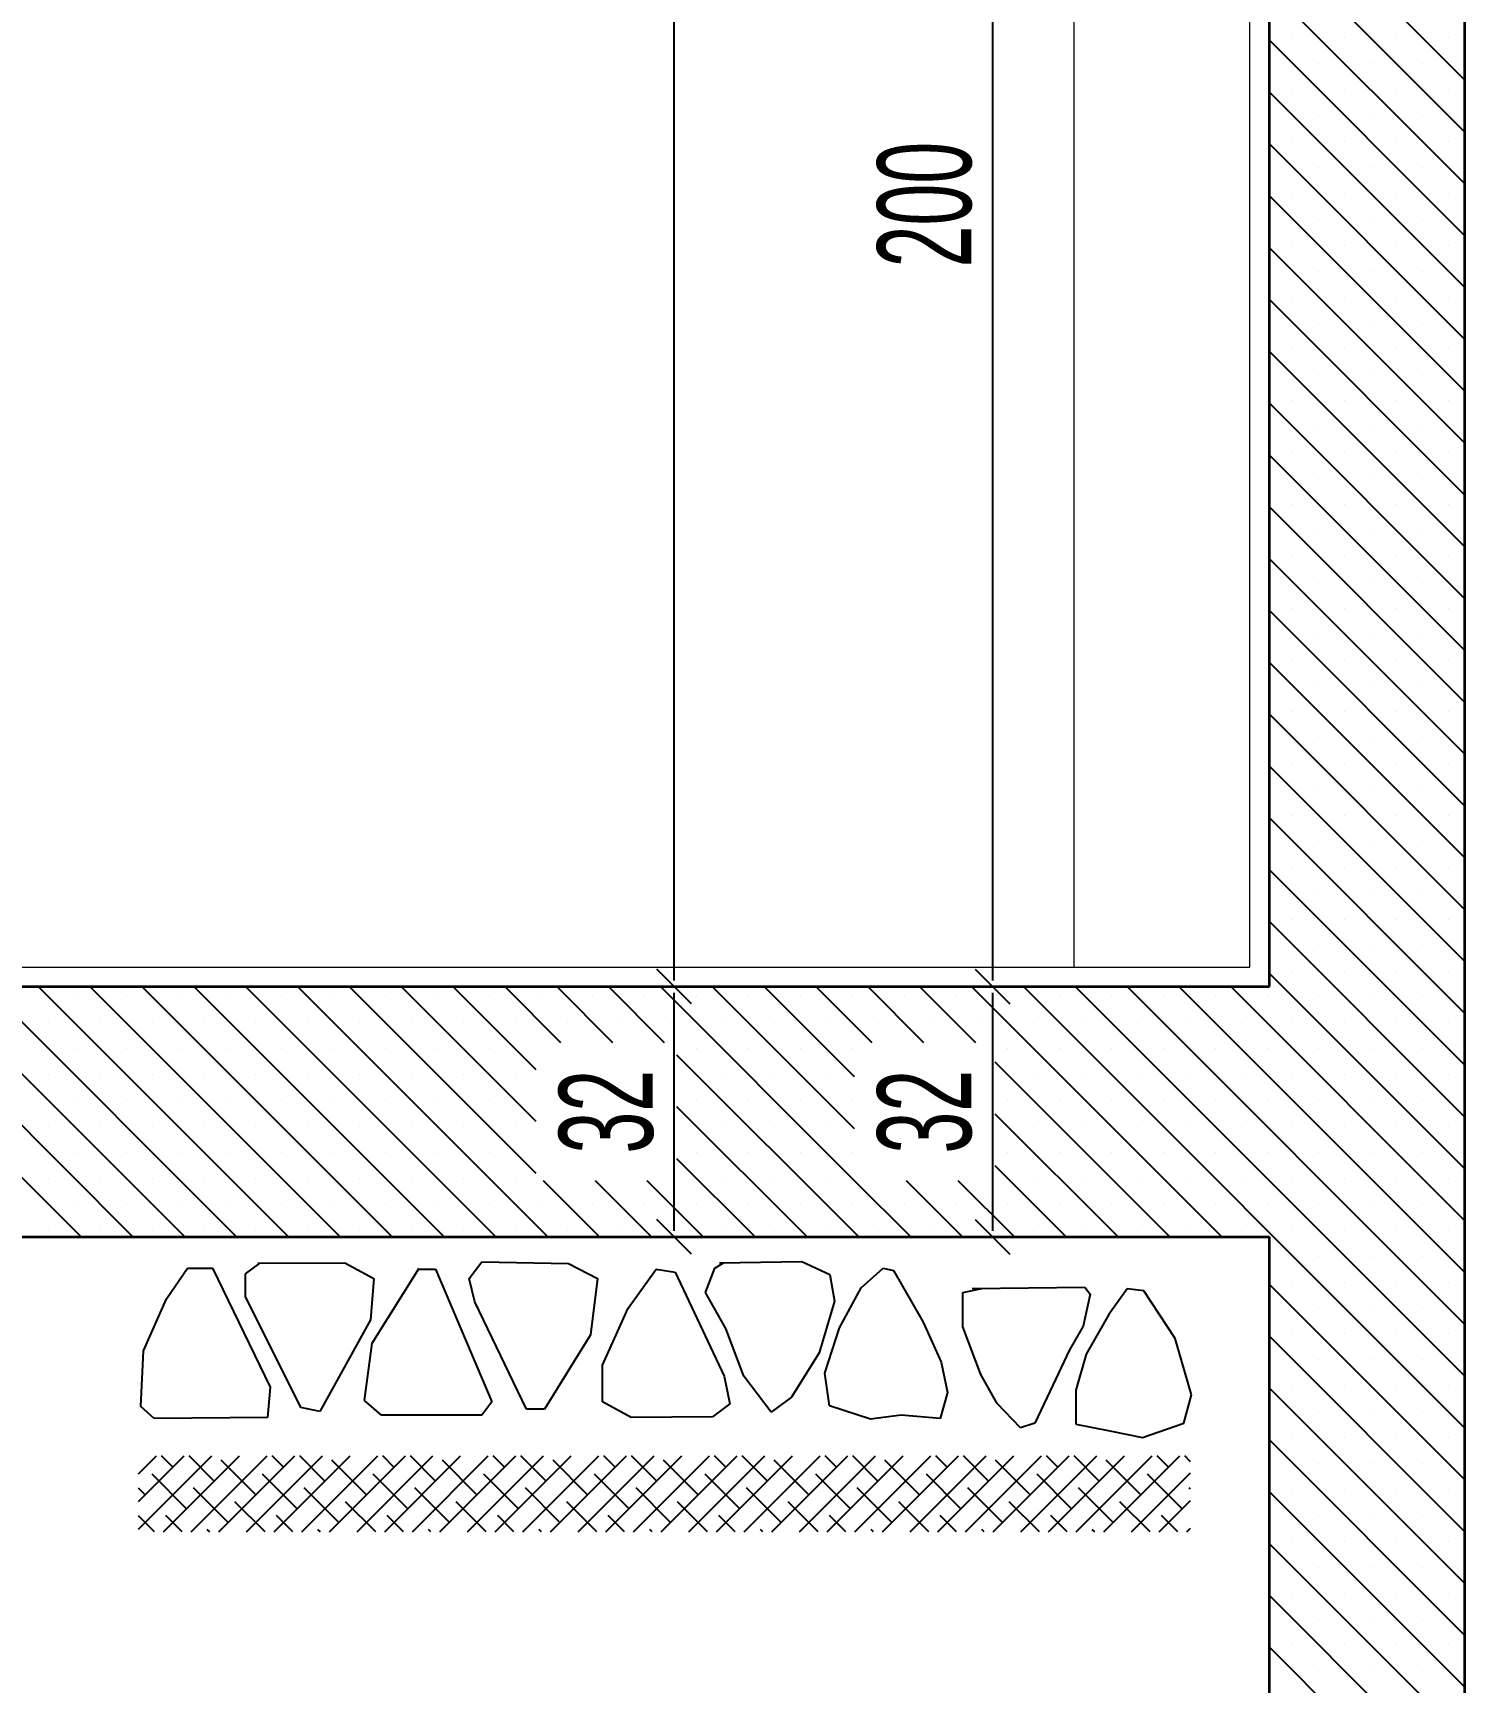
# Model space of a CAD drawing. Header units: inches. Extents: x -7543 to -822, y 102837 to 190349.
# Drawn here: x -827.83413 to -827.79752, y 102836.7151 to 102836.75727 of the extents above; entities that cross this region are included whole.
import ezdxf

# ---------------------------------------------------------------- set-up
doc = ezdxf.new("R2010")
doc.units = ezdxf.units.IN
doc.header["$MEASUREMENT"] = 0
doc.layers.add('DUVAR', color=7, linetype='Continuous', lineweight=35, true_color=0xfc4642)
doc.layers.add('KAPI', color=7, linetype='Continuous', lineweight=18, true_color=0xffb360)
for name, color, linetype, lineweight in [('ICOL', 55, 'Continuous', 25), ('SIVA', 150, 'Continuous', 15), ('TARAMA', 8, 'Continuous', 25)]:
    doc.layers.add(name, color=color, linetype=linetype, lineweight=lineweight)
doc.styles.add('OLCU', font='tromand.shx', dxfattribs={"width": 0.6, "height": 12})

# ---------------------------------------------------------------- blocks, each defined once
blk = doc.blocks.new('D')
at = {"layer": 'ICOL'}
for p, q in [((2.83, 2.83), (-2.83, -2.83)), ((0, 3), (0, -25))]:
    blk.add_line(p, q, dxfattribs=at)
blk = doc.blocks.new('E')
at = {"layer": 'ICOL'}
for p, q in [((0, -3), (0, 25)), ((-2.83, -2.83), (2.83, 2.83))]:
    blk.add_line(p, q, dxfattribs=at)

msp = doc.modelspace()

# ---------------------------------------------------------------- linework, layer by layer
at = {"layer": 'DUVAR'}
for p, q in [((-827.802518, 102836.732885), (-827.802518, 102836.772885)), ((-827.797518, 102836.706485), (-827.797518, 102836.772885)), ((-828.022518, 102836.732885), (-827.802518, 102836.732885)), ((-828.022518, 102836.726485), (-827.802518, 102836.726485)), ((-827.802518, 102836.706485), (-827.802518, 102836.726485))]:
    msp.add_line(p, q, dxfattribs=at)
at = {"layer": 'ICOL'}
for p, q in [((-827.817739, 102836.733041), (-827.817739, 102836.791329)), ((-827.809599, 102836.772729), (-827.809599, 102836.733041)), ((-827.817739, 102836.726641), (-827.817739, 102836.732729)), ((-827.809599, 102836.732729), (-827.809599, 102836.726641))]:
    msp.add_line(p, q, dxfattribs=at)
at = {"layer": 'KAPI'}
msp.add_line((-827.807518, 102836.790985), (-827.807518, 102836.733385), dxfattribs=at)
at = {"layer": 'SIVA'}
for p, q in [((-827.803018, 102836.733385), (-827.803018, 102836.772885)), ((-828.022018, 102836.733385), (-827.803018, 102836.733385))]:
    msp.add_line(p, q, dxfattribs=at)
at = {"layer": 'TARAMA'}
for p, q in [((-827.797518, 102836.756064), (-827.802518, 102836.761064)), ((-827.797518, 102836.754738), (-827.802518, 102836.759738)), ((-827.797518, 102836.753412), (-827.802518, 102836.758412)), ((-827.797518, 102836.752086), (-827.802518, 102836.757086)), ((-827.801916, 102836.757148), (-827.801916, 102836.757148)), ((-827.800591, 102836.757148), (-827.800591, 102836.757148)), ((-827.799265, 102836.757148), (-827.799265, 102836.757148)), ((-827.797939, 102836.757148), (-827.797939, 102836.757148)), ((-827.801253, 102836.756485), (-827.801253, 102836.756485)), ((-827.799928, 102836.756485), (-827.799928, 102836.756485)), ((-827.798602, 102836.756485), (-827.798602, 102836.756485)), ((-827.797518, 102836.750761), (-827.802518, 102836.755761)), ((-827.801916, 102836.755822), (-827.801916, 102836.755822)), ((-827.800591, 102836.755822), (-827.800591, 102836.755822)), ((-827.799265, 102836.755822), (-827.799265, 102836.755822)), ((-827.797939, 102836.755822), (-827.797939, 102836.755822)), ((-827.801253, 102836.755159), (-827.801253, 102836.755159)), ((-827.799928, 102836.755159), (-827.799928, 102836.755159)), ((-827.798602, 102836.755159), (-827.798602, 102836.755159)), ((-827.797518, 102836.749435), (-827.802518, 102836.754435)), ((-827.801916, 102836.754496), (-827.801916, 102836.754496)), ((-827.800591, 102836.754496), (-827.800591, 102836.754496)), ((-827.799265, 102836.754496), (-827.799265, 102836.754496)), ((-827.797939, 102836.754496), (-827.797939, 102836.754496)), ((-827.801253, 102836.753833), (-827.801253, 102836.753833)), ((-827.799928, 102836.753833), (-827.799928, 102836.753833)), ((-827.798602, 102836.753833), (-827.798602, 102836.753833)), ((-827.797518, 102836.748109), (-827.802518, 102836.753109)), ((-827.801916, 102836.753171), (-827.801916, 102836.753171)), ((-827.800591, 102836.753171), (-827.800591, 102836.753171)), ((-827.799265, 102836.753171), (-827.799265, 102836.753171)), ((-827.797939, 102836.753171), (-827.797939, 102836.753171)), ((-827.801253, 102836.752508), (-827.801253, 102836.752508)), ((-827.799928, 102836.752508), (-827.799928, 102836.752508)), ((-827.798602, 102836.752508), (-827.798602, 102836.752508)), ((-827.801916, 102836.751845), (-827.801916, 102836.751845)), ((-827.800591, 102836.751845), (-827.800591, 102836.751845)), ((-827.799265, 102836.751845), (-827.799265, 102836.751845)), ((-827.797939, 102836.751845), (-827.797939, 102836.751845)), ((-827.797518, 102836.746783), (-827.802518, 102836.751783)), ((-827.801253, 102836.751182), (-827.801253, 102836.751182)), ((-827.799928, 102836.751182), (-827.799928, 102836.751182)), ((-827.798602, 102836.751182), (-827.798602, 102836.751182)), ((-827.797518, 102836.745457), (-827.802518, 102836.750457)), ((-827.801916, 102836.750519), (-827.801916, 102836.750519)), ((-827.800591, 102836.750519), (-827.800591, 102836.750519)), ((-827.799265, 102836.750519), (-827.799265, 102836.750519)), ((-827.797939, 102836.750519), (-827.797939, 102836.750519)), ((-827.801253, 102836.749856), (-827.801253, 102836.749856)), ((-827.799928, 102836.749856), (-827.799928, 102836.749856)), ((-827.798602, 102836.749856), (-827.798602, 102836.749856)), ((-827.797518, 102836.744131), (-827.802518, 102836.749131)), ((-827.801916, 102836.749193), (-827.801916, 102836.749193)), ((-827.800591, 102836.749193), (-827.800591, 102836.749193)), ((-827.799265, 102836.749193), (-827.799265, 102836.749193)), ((-827.797939, 102836.749193), (-827.797939, 102836.749193)), ((-827.801253, 102836.74853), (-827.801253, 102836.74853)), ((-827.799928, 102836.74853), (-827.799928, 102836.74853)), ((-827.798602, 102836.74853), (-827.798602, 102836.74853)), ((-827.797518, 102836.742806), (-827.802518, 102836.747806)), ((-827.801916, 102836.747867), (-827.801916, 102836.747867)), ((-827.800591, 102836.747867), (-827.800591, 102836.747867)), ((-827.799265, 102836.747867), (-827.799265, 102836.747867)), ((-827.797939, 102836.747867), (-827.797939, 102836.747867)), ((-827.801253, 102836.747204), (-827.801253, 102836.747204)), ((-827.799928, 102836.747204), (-827.799928, 102836.747204)), ((-827.798602, 102836.747204), (-827.798602, 102836.747204)), ((-827.797518, 102836.74148), (-827.802518, 102836.74648)), ((-827.801916, 102836.746541), (-827.801916, 102836.746541)), ((-827.800591, 102836.746541), (-827.800591, 102836.746541)), ((-827.799265, 102836.746541), (-827.799265, 102836.746541)), ((-827.797939, 102836.746541), (-827.797939, 102836.746541)), ((-827.801253, 102836.745879), (-827.801253, 102836.745879)), ((-827.799928, 102836.745879), (-827.799928, 102836.745879)), ((-827.798602, 102836.745879), (-827.798602, 102836.745879)), ((-827.797518, 102836.740154), (-827.802518, 102836.745154)), ((-827.801916, 102836.745216), (-827.801916, 102836.745216)), ((-827.800591, 102836.745216), (-827.800591, 102836.745216)), ((-827.799265, 102836.745216), (-827.799265, 102836.745216)), ((-827.797939, 102836.745216), (-827.797939, 102836.745216)), ((-827.801253, 102836.744553), (-827.801253, 102836.744553)), ((-827.799928, 102836.744553), (-827.799928, 102836.744553)), ((-827.798602, 102836.744553), (-827.798602, 102836.744553)), ((-827.797518, 102836.738828), (-827.802518, 102836.743828)), ((-827.801916, 102836.74389), (-827.801916, 102836.74389)), ((-827.800591, 102836.74389), (-827.800591, 102836.74389)), ((-827.799265, 102836.74389), (-827.799265, 102836.74389)), ((-827.797939, 102836.74389), (-827.797939, 102836.74389)), ((-827.801253, 102836.743227), (-827.801253, 102836.743227)), ((-827.799928, 102836.743227), (-827.799928, 102836.743227)), ((-827.798602, 102836.743227), (-827.798602, 102836.743227)), ((-827.801916, 102836.742564), (-827.801916, 102836.742564)), ((-827.800591, 102836.742564), (-827.800591, 102836.742564)), ((-827.799265, 102836.742564), (-827.799265, 102836.742564)), ((-827.797939, 102836.742564), (-827.797939, 102836.742564)), ((-827.797518, 102836.737502), (-827.802518, 102836.742502)), ((-827.801253, 102836.741901), (-827.801253, 102836.741901)), ((-827.799928, 102836.741901), (-827.799928, 102836.741901)), ((-827.798602, 102836.741901), (-827.798602, 102836.741901)), ((-827.797518, 102836.736176), (-827.802518, 102836.741176)), ((-827.801916, 102836.741238), (-827.801916, 102836.741238)), ((-827.800591, 102836.741238), (-827.800591, 102836.741238)), ((-827.799265, 102836.741238), (-827.799265, 102836.741238)), ((-827.797939, 102836.741238), (-827.797939, 102836.741238)), ((-827.801253, 102836.740575), (-827.801253, 102836.740575)), ((-827.799928, 102836.740575), (-827.799928, 102836.740575)), ((-827.798602, 102836.740575), (-827.798602, 102836.740575)), ((-827.797518, 102836.734851), (-827.802518, 102836.739851)), ((-827.801916, 102836.739912), (-827.801916, 102836.739912)), ((-827.800591, 102836.739912), (-827.800591, 102836.739912)), ((-827.799265, 102836.739912), (-827.799265, 102836.739912)), ((-827.797939, 102836.739912), (-827.797939, 102836.739912)), ((-827.801253, 102836.739249), (-827.801253, 102836.739249)), ((-827.799928, 102836.739249), (-827.799928, 102836.739249)), ((-827.798602, 102836.739249), (-827.798602, 102836.739249)), ((-827.797518, 102836.733525), (-827.802518, 102836.738525)), ((-827.801916, 102836.738586), (-827.801916, 102836.738586)), ((-827.800591, 102836.738586), (-827.800591, 102836.738586)), ((-827.799265, 102836.738586), (-827.799265, 102836.738586)), ((-827.797939, 102836.738586), (-827.797939, 102836.738586)), ((-827.801253, 102836.737924), (-827.801253, 102836.737924)), ((-827.799928, 102836.737924), (-827.799928, 102836.737924)), ((-827.798602, 102836.737924), (-827.798602, 102836.737924)), ((-827.797518, 102836.732199), (-827.802518, 102836.737199)), ((-827.801916, 102836.737261), (-827.801916, 102836.737261)), ((-827.800591, 102836.737261), (-827.800591, 102836.737261)), ((-827.799265, 102836.737261), (-827.799265, 102836.737261)), ((-827.797939, 102836.737261), (-827.797939, 102836.737261)), ((-827.801253, 102836.736598), (-827.801253, 102836.736598)), ((-827.799928, 102836.736598), (-827.799928, 102836.736598)), ((-827.798602, 102836.736598), (-827.798602, 102836.736598)), ((-827.797518, 102836.730873), (-827.802518, 102836.735873)), ((-827.801916, 102836.735935), (-827.801916, 102836.735935)), ((-827.800591, 102836.735935), (-827.800591, 102836.735935)), ((-827.799265, 102836.735935), (-827.799265, 102836.735935)), ((-827.797939, 102836.735935), (-827.797939, 102836.735935)), ((-827.801253, 102836.735272), (-827.801253, 102836.735272)), ((-827.799928, 102836.735272), (-827.799928, 102836.735272)), ((-827.798602, 102836.735272), (-827.798602, 102836.735272)), ((-827.797518, 102836.729547), (-827.802518, 102836.734547)), ((-827.801916, 102836.734609), (-827.801916, 102836.734609)), ((-827.800591, 102836.734609), (-827.800591, 102836.734609)), ((-827.799265, 102836.734609), (-827.799265, 102836.734609)), ((-827.797939, 102836.734609), (-827.797939, 102836.734609)), ((-827.801253, 102836.733946), (-827.801253, 102836.733946)), ((-827.799928, 102836.733946), (-827.799928, 102836.733946)), ((-827.798602, 102836.733946), (-827.798602, 102836.733946)), ((-827.801916, 102836.733283), (-827.801916, 102836.733283)), ((-827.800591, 102836.733283), (-827.800591, 102836.733283)), ((-827.799265, 102836.733283), (-827.799265, 102836.733283)), ((-827.797939, 102836.733283), (-827.797939, 102836.733283)), ((-827.832904, 102836.726485), (-827.839304, 102836.732885)), ((-827.831578, 102836.726485), (-827.837978, 102836.732885)), ((-827.830252, 102836.726485), (-827.836652, 102836.732885)), ((-827.828926, 102836.726485), (-827.835326, 102836.732885)), ((-827.827601, 102836.726485), (-827.834001, 102836.732885)), ((-827.826275, 102836.726485), (-827.832675, 102836.732885)), ((-827.824949, 102836.726485), (-827.831349, 102836.732885)), ((-827.823623, 102836.726485), (-827.830023, 102836.732885)), ((-827.822297, 102836.726485), (-827.828697, 102836.732885)), ((-827.820972, 102836.726485), (-827.827372, 102836.732885)), ((-827.821267, 102836.728106), (-827.826046, 102836.732885)), ((-827.821267, 102836.729432), (-827.82472, 102836.732885)), ((-827.821267, 102836.730758), (-827.823394, 102836.732885)), ((-827.820634, 102836.73145), (-827.822068, 102836.732885)), ((-827.819308, 102836.73145), (-827.820742, 102836.732885)), ((-827.817982, 102836.73145), (-827.819417, 102836.732885)), ((-827.813127, 102836.727921), (-827.818091, 102836.732885)), ((-827.813127, 102836.729247), (-827.816765, 102836.732885)), ((-827.813127, 102836.730573), (-827.815439, 102836.732885)), ((-827.812679, 102836.73145), (-827.814113, 102836.732885)), ((-827.811353, 102836.73145), (-827.812787, 102836.732885)), ((-827.810027, 102836.73145), (-827.811462, 102836.732885)), ((-827.803736, 102836.726485), (-827.810136, 102836.732885)), ((-827.797518, 102836.721592), (-827.80881, 102836.732885)), ((-827.797518, 102836.722918), (-827.807484, 102836.732885)), ((-827.797518, 102836.724244), (-827.806158, 102836.732885)), ((-827.797518, 102836.72557), (-827.804832, 102836.732885)), ((-827.797518, 102836.726896), (-827.803507, 102836.732885)), ((-827.797518, 102836.728221), (-827.802518, 102836.733221)), ((-827.833073, 102836.73262), (-827.833073, 102836.73262)), ((-827.831747, 102836.73262), (-827.831747, 102836.73262)), ((-827.830422, 102836.73262), (-827.830422, 102836.73262)), ((-827.829096, 102836.73262), (-827.829096, 102836.73262)), ((-827.82777, 102836.73262), (-827.82777, 102836.73262)), ((-827.826444, 102836.73262), (-827.826444, 102836.73262)), ((-827.825118, 102836.73262), (-827.825118, 102836.73262)), ((-827.823792, 102836.73262), (-827.823792, 102836.73262)), ((-827.822467, 102836.73262), (-827.822467, 102836.73262)), ((-827.821141, 102836.73262), (-827.821141, 102836.73262)), ((-827.819815, 102836.73262), (-827.819815, 102836.73262)), ((-827.818489, 102836.73262), (-827.818489, 102836.73262)), ((-827.817163, 102836.73262), (-827.817163, 102836.73262)), ((-827.815838, 102836.73262), (-827.815838, 102836.73262)), ((-827.814512, 102836.73262), (-827.814512, 102836.73262)), ((-827.813186, 102836.73262), (-827.813186, 102836.73262)), ((-827.81186, 102836.73262), (-827.81186, 102836.73262)), ((-827.810534, 102836.73262), (-827.810534, 102836.73262)), ((-827.809208, 102836.73262), (-827.809208, 102836.73262)), ((-827.807883, 102836.73262), (-827.807883, 102836.73262)), ((-827.806557, 102836.73262), (-827.806557, 102836.73262)), ((-827.805231, 102836.73262), (-827.805231, 102836.73262)), ((-827.803905, 102836.73262), (-827.803905, 102836.73262)), ((-827.802579, 102836.73262), (-827.802579, 102836.73262)), ((-827.801253, 102836.73262), (-827.801253, 102836.73262)), ((-827.799928, 102836.73262), (-827.799928, 102836.73262)), ((-827.798602, 102836.73262), (-827.798602, 102836.73262)), ((-827.833736, 102836.731957), (-827.833736, 102836.731957)), ((-827.83241, 102836.731957), (-827.83241, 102836.731957)), ((-827.831085, 102836.731957), (-827.831085, 102836.731957)), ((-827.829759, 102836.731957), (-827.829759, 102836.731957)), ((-827.828433, 102836.731957), (-827.828433, 102836.731957)), ((-827.827107, 102836.731957), (-827.827107, 102836.731957)), ((-827.825781, 102836.731957), (-827.825781, 102836.731957)), ((-827.824455, 102836.731957), (-827.824455, 102836.731957)), ((-827.82313, 102836.731957), (-827.82313, 102836.731957)), ((-827.821804, 102836.731957), (-827.821804, 102836.731957)), ((-827.820478, 102836.731957), (-827.820478, 102836.731957)), ((-827.819152, 102836.731957), (-827.819152, 102836.731957)), ((-827.817826, 102836.731957), (-827.817826, 102836.731957)), ((-827.8165, 102836.731957), (-827.8165, 102836.731957)), ((-827.815175, 102836.731957), (-827.815175, 102836.731957)), ((-827.813849, 102836.731957), (-827.813849, 102836.731957)), ((-827.812523, 102836.731957), (-827.812523, 102836.731957)), ((-827.811197, 102836.731957), (-827.811197, 102836.731957)), ((-827.809871, 102836.731957), (-827.809871, 102836.731957)), ((-827.808545, 102836.731957), (-827.808545, 102836.731957)), ((-827.80722, 102836.731957), (-827.80722, 102836.731957)), ((-827.805894, 102836.731957), (-827.805894, 102836.731957)), ((-827.804568, 102836.731957), (-827.804568, 102836.731957)), ((-827.803242, 102836.731957), (-827.803242, 102836.731957)), ((-827.801916, 102836.731957), (-827.801916, 102836.731957)), ((-827.800591, 102836.731957), (-827.800591, 102836.731957)), ((-827.799265, 102836.731957), (-827.799265, 102836.731957)), ((-827.797939, 102836.731957), (-827.797939, 102836.731957)), ((-827.833073, 102836.731294), (-827.833073, 102836.731294)), ((-827.831747, 102836.731294), (-827.831747, 102836.731294)), ((-827.830422, 102836.731294), (-827.830422, 102836.731294)), ((-827.829096, 102836.731294), (-827.829096, 102836.731294)), ((-827.82777, 102836.731294), (-827.82777, 102836.731294)), ((-827.826444, 102836.731294), (-827.826444, 102836.731294)), ((-827.825118, 102836.731294), (-827.825118, 102836.731294)), ((-827.823792, 102836.731294), (-827.823792, 102836.731294)), ((-827.822467, 102836.731294), (-827.822467, 102836.731294)), ((-827.817163, 102836.731294), (-827.817163, 102836.731294)), ((-827.815838, 102836.731294), (-827.815838, 102836.731294)), ((-827.814512, 102836.731294), (-827.814512, 102836.731294)), ((-827.813186, 102836.731294), (-827.813186, 102836.731294)), ((-827.809208, 102836.731294), (-827.809208, 102836.731294)), ((-827.807883, 102836.731294), (-827.807883, 102836.731294)), ((-827.806557, 102836.731294), (-827.806557, 102836.731294)), ((-827.805231, 102836.731294), (-827.805231, 102836.731294)), ((-827.803905, 102836.731294), (-827.803905, 102836.731294)), ((-827.802579, 102836.731294), (-827.802579, 102836.731294)), ((-827.801253, 102836.731294), (-827.801253, 102836.731294)), ((-827.799928, 102836.731294), (-827.799928, 102836.731294)), ((-827.798602, 102836.731294), (-827.798602, 102836.731294)), ((-827.813017, 102836.726485), (-827.817667, 102836.731135)), ((-827.805062, 102836.726485), (-827.809527, 102836.73095)), ((-827.833736, 102836.730632), (-827.833736, 102836.730632)), ((-827.83241, 102836.730632), (-827.83241, 102836.730632)), ((-827.831085, 102836.730632), (-827.831085, 102836.730632)), ((-827.829759, 102836.730632), (-827.829759, 102836.730632)), ((-827.828433, 102836.730632), (-827.828433, 102836.730632)), ((-827.827107, 102836.730632), (-827.827107, 102836.730632)), ((-827.825781, 102836.730632), (-827.825781, 102836.730632)), ((-827.824455, 102836.730632), (-827.824455, 102836.730632)), ((-827.82313, 102836.730632), (-827.82313, 102836.730632)), ((-827.821804, 102836.730632), (-827.821804, 102836.730632)), ((-827.8165, 102836.730632), (-827.8165, 102836.730632)), ((-827.815175, 102836.730632), (-827.815175, 102836.730632)), ((-827.813849, 102836.730632), (-827.813849, 102836.730632)), ((-827.808545, 102836.730632), (-827.808545, 102836.730632)), ((-827.80722, 102836.730632), (-827.80722, 102836.730632)), ((-827.805894, 102836.730632), (-827.805894, 102836.730632)), ((-827.804568, 102836.730632), (-827.804568, 102836.730632)), ((-827.803242, 102836.730632), (-827.803242, 102836.730632)), ((-827.801916, 102836.730632), (-827.801916, 102836.730632)), ((-827.800591, 102836.730632), (-827.800591, 102836.730632)), ((-827.799265, 102836.730632), (-827.799265, 102836.730632)), ((-827.797939, 102836.730632), (-827.797939, 102836.730632)), ((-827.833073, 102836.729969), (-827.833073, 102836.729969)), ((-827.831747, 102836.729969), (-827.831747, 102836.729969)), ((-827.830422, 102836.729969), (-827.830422, 102836.729969)), ((-827.829096, 102836.729969), (-827.829096, 102836.729969)), ((-827.82777, 102836.729969), (-827.82777, 102836.729969)), ((-827.826444, 102836.729969), (-827.826444, 102836.729969)), ((-827.825118, 102836.729969), (-827.825118, 102836.729969)), ((-827.823792, 102836.729969), (-827.823792, 102836.729969)), ((-827.822467, 102836.729969), (-827.822467, 102836.729969)), ((-827.817163, 102836.729969), (-827.817163, 102836.729969)), ((-827.815838, 102836.729969), (-827.815838, 102836.729969)), ((-827.814512, 102836.729969), (-827.814512, 102836.729969)), ((-827.813186, 102836.729969), (-827.813186, 102836.729969)), ((-827.809208, 102836.729969), (-827.809208, 102836.729969)), ((-827.807883, 102836.729969), (-827.807883, 102836.729969)), ((-827.806557, 102836.729969), (-827.806557, 102836.729969)), ((-827.805231, 102836.729969), (-827.805231, 102836.729969)), ((-827.803905, 102836.729969), (-827.803905, 102836.729969)), ((-827.802579, 102836.729969), (-827.802579, 102836.729969)), ((-827.801253, 102836.729969), (-827.801253, 102836.729969)), ((-827.799928, 102836.729969), (-827.799928, 102836.729969)), ((-827.798602, 102836.729969), (-827.798602, 102836.729969)), ((-827.814342, 102836.726485), (-827.817667, 102836.729809)), ((-827.806387, 102836.726485), (-827.809527, 102836.729624)), ((-827.833736, 102836.729306), (-827.833736, 102836.729306)), ((-827.83241, 102836.729306), (-827.83241, 102836.729306)), ((-827.831085, 102836.729306), (-827.831085, 102836.729306)), ((-827.829759, 102836.729306), (-827.829759, 102836.729306)), ((-827.828433, 102836.729306), (-827.828433, 102836.729306)), ((-827.827107, 102836.729306), (-827.827107, 102836.729306)), ((-827.825781, 102836.729306), (-827.825781, 102836.729306)), ((-827.824455, 102836.729306), (-827.824455, 102836.729306)), ((-827.82313, 102836.729306), (-827.82313, 102836.729306)), ((-827.821804, 102836.729306), (-827.821804, 102836.729306)), ((-827.8165, 102836.729306), (-827.8165, 102836.729306)), ((-827.815175, 102836.729306), (-827.815175, 102836.729306)), ((-827.813849, 102836.729306), (-827.813849, 102836.729306)), ((-827.808545, 102836.729306), (-827.808545, 102836.729306)), ((-827.80722, 102836.729306), (-827.80722, 102836.729306)), ((-827.805894, 102836.729306), (-827.805894, 102836.729306)), ((-827.804568, 102836.729306), (-827.804568, 102836.729306)), ((-827.803242, 102836.729306), (-827.803242, 102836.729306)), ((-827.801916, 102836.729306), (-827.801916, 102836.729306)), ((-827.800591, 102836.729306), (-827.800591, 102836.729306)), ((-827.799265, 102836.729306), (-827.799265, 102836.729306)), ((-827.797939, 102836.729306), (-827.797939, 102836.729306)), ((-827.833073, 102836.728643), (-827.833073, 102836.728643)), ((-827.831747, 102836.728643), (-827.831747, 102836.728643)), ((-827.830422, 102836.728643), (-827.830422, 102836.728643)), ((-827.829096, 102836.728643), (-827.829096, 102836.728643)), ((-827.82777, 102836.728643), (-827.82777, 102836.728643)), ((-827.826444, 102836.728643), (-827.826444, 102836.728643)), ((-827.825118, 102836.728643), (-827.825118, 102836.728643)), ((-827.823792, 102836.728643), (-827.823792, 102836.728643)), ((-827.822467, 102836.728643), (-827.822467, 102836.728643)), ((-827.817163, 102836.728643), (-827.817163, 102836.728643)), ((-827.815838, 102836.728643), (-827.815838, 102836.728643)), ((-827.814512, 102836.728643), (-827.814512, 102836.728643)), ((-827.813186, 102836.728643), (-827.813186, 102836.728643)), ((-827.809208, 102836.728643), (-827.809208, 102836.728643)), ((-827.807883, 102836.728643), (-827.807883, 102836.728643)), ((-827.806557, 102836.728643), (-827.806557, 102836.728643)), ((-827.805231, 102836.728643), (-827.805231, 102836.728643)), ((-827.803905, 102836.728643), (-827.803905, 102836.728643)), ((-827.802579, 102836.728643), (-827.802579, 102836.728643)), ((-827.801253, 102836.728643), (-827.801253, 102836.728643)), ((-827.799928, 102836.728643), (-827.799928, 102836.728643)), ((-827.798602, 102836.728643), (-827.798602, 102836.728643)), ((-827.815668, 102836.726485), (-827.817667, 102836.728483)), ((-827.807713, 102836.726485), (-827.809527, 102836.728299)), ((-827.833736, 102836.72798), (-827.833736, 102836.72798)), ((-827.83241, 102836.72798), (-827.83241, 102836.72798)), ((-827.831085, 102836.72798), (-827.831085, 102836.72798)), ((-827.829759, 102836.72798), (-827.829759, 102836.72798)), ((-827.828433, 102836.72798), (-827.828433, 102836.72798)), ((-827.827107, 102836.72798), (-827.827107, 102836.72798)), ((-827.825781, 102836.72798), (-827.825781, 102836.72798)), ((-827.824455, 102836.72798), (-827.824455, 102836.72798)), ((-827.82313, 102836.72798), (-827.82313, 102836.72798)), ((-827.821804, 102836.72798), (-827.821804, 102836.72798)), ((-827.819646, 102836.726485), (-827.82108, 102836.727919)), ((-827.81832, 102836.726485), (-827.819754, 102836.727919)), ((-827.816994, 102836.726485), (-827.818428, 102836.727919)), ((-827.8165, 102836.72798), (-827.8165, 102836.72798)), ((-827.815175, 102836.72798), (-827.815175, 102836.72798)), ((-827.813849, 102836.72798), (-827.813849, 102836.72798)), ((-827.811691, 102836.726485), (-827.813125, 102836.727919)), ((-827.810365, 102836.726485), (-827.811799, 102836.727919)), ((-827.809039, 102836.726485), (-827.810473, 102836.727919)), ((-827.808545, 102836.72798), (-827.808545, 102836.72798)), ((-827.80722, 102836.72798), (-827.80722, 102836.72798)), ((-827.805894, 102836.72798), (-827.805894, 102836.72798)), ((-827.804568, 102836.72798), (-827.804568, 102836.72798)), ((-827.803242, 102836.72798), (-827.803242, 102836.72798)), ((-827.801916, 102836.72798), (-827.801916, 102836.72798)), ((-827.800591, 102836.72798), (-827.800591, 102836.72798)), ((-827.799265, 102836.72798), (-827.799265, 102836.72798)), ((-827.797939, 102836.72798), (-827.797939, 102836.72798)), ((-827.833073, 102836.727317), (-827.833073, 102836.727317)), ((-827.831747, 102836.727317), (-827.831747, 102836.727317)), ((-827.830422, 102836.727317), (-827.830422, 102836.727317)), ((-827.829096, 102836.727317), (-827.829096, 102836.727317)), ((-827.82777, 102836.727317), (-827.82777, 102836.727317)), ((-827.826444, 102836.727317), (-827.826444, 102836.727317)), ((-827.825118, 102836.727317), (-827.825118, 102836.727317)), ((-827.823792, 102836.727317), (-827.823792, 102836.727317)), ((-827.822467, 102836.727317), (-827.822467, 102836.727317)), ((-827.821141, 102836.727317), (-827.821141, 102836.727317)), ((-827.819815, 102836.727317), (-827.819815, 102836.727317)), ((-827.818489, 102836.727317), (-827.818489, 102836.727317)), ((-827.817163, 102836.727317), (-827.817163, 102836.727317)), ((-827.815838, 102836.727317), (-827.815838, 102836.727317)), ((-827.814512, 102836.727317), (-827.814512, 102836.727317)), ((-827.813186, 102836.727317), (-827.813186, 102836.727317)), ((-827.81186, 102836.727317), (-827.81186, 102836.727317)), ((-827.810534, 102836.727317), (-827.810534, 102836.727317)), ((-827.809208, 102836.727317), (-827.809208, 102836.727317)), ((-827.807883, 102836.727317), (-827.807883, 102836.727317)), ((-827.806557, 102836.727317), (-827.806557, 102836.727317)), ((-827.805231, 102836.727317), (-827.805231, 102836.727317)), ((-827.803905, 102836.727317), (-827.803905, 102836.727317)), ((-827.802579, 102836.727317), (-827.802579, 102836.727317)), ((-827.801253, 102836.727317), (-827.801253, 102836.727317)), ((-827.799928, 102836.727317), (-827.799928, 102836.727317)), ((-827.798602, 102836.727317), (-827.798602, 102836.727317)), ((-827.833736, 102836.726654), (-827.833736, 102836.726654)), ((-827.83241, 102836.726654), (-827.83241, 102836.726654)), ((-827.831085, 102836.726654), (-827.831085, 102836.726654)), ((-827.829759, 102836.726654), (-827.829759, 102836.726654)), ((-827.828433, 102836.726654), (-827.828433, 102836.726654)), ((-827.827107, 102836.726654), (-827.827107, 102836.726654)), ((-827.825781, 102836.726654), (-827.825781, 102836.726654)), ((-827.824455, 102836.726654), (-827.824455, 102836.726654)), ((-827.82313, 102836.726654), (-827.82313, 102836.726654)), ((-827.821804, 102836.726654), (-827.821804, 102836.726654)), ((-827.820478, 102836.726654), (-827.820478, 102836.726654)), ((-827.819152, 102836.726654), (-827.819152, 102836.726654)), ((-827.817826, 102836.726654), (-827.817826, 102836.726654)), ((-827.8165, 102836.726654), (-827.8165, 102836.726654)), ((-827.815175, 102836.726654), (-827.815175, 102836.726654)), ((-827.813849, 102836.726654), (-827.813849, 102836.726654)), ((-827.812523, 102836.726654), (-827.812523, 102836.726654)), ((-827.811197, 102836.726654), (-827.811197, 102836.726654)), ((-827.809871, 102836.726654), (-827.809871, 102836.726654)), ((-827.808545, 102836.726654), (-827.808545, 102836.726654)), ((-827.80722, 102836.726654), (-827.80722, 102836.726654)), ((-827.805894, 102836.726654), (-827.805894, 102836.726654)), ((-827.804568, 102836.726654), (-827.804568, 102836.726654)), ((-827.803242, 102836.726654), (-827.803242, 102836.726654)), ((-827.801916, 102836.726654), (-827.801916, 102836.726654)), ((-827.800591, 102836.726654), (-827.800591, 102836.726654)), ((-827.799265, 102836.726654), (-827.799265, 102836.726654)), ((-827.797939, 102836.726654), (-827.797939, 102836.726654)), ((-827.830715, 102836.724895), (-827.830178, 102836.72568)), ((-827.830178, 102836.72568), (-827.829544, 102836.72568)), ((-827.829544, 102836.72568), (-827.82807, 102836.722637)), ((-827.828701, 102836.725541), (-827.82834, 102836.725801)), ((-827.82838, 102836.725811), (-827.82616, 102836.725821)), ((-827.82616, 102836.725821), (-827.825419, 102836.725421)), ((-827.825459, 102836.723761), (-827.824259, 102836.725681)), ((-827.822978, 102836.725421), (-827.822658, 102836.725841)), ((-827.822658, 102836.725841), (-827.820437, 102836.725801)), ((-827.820437, 102836.725801), (-827.819697, 102836.725421)), ((-827.816936, 102836.725063), (-827.816696, 102836.725681)), ((-827.816696, 102836.725681), (-827.816476, 102836.725822)), ((-827.816576, 102836.725821), (-827.814475, 102836.725851)), ((-827.814475, 102836.725851), (-827.813755, 102836.725521)), ((-827.812954, 102836.725181), (-827.812394, 102836.725681)), ((-827.812394, 102836.725681), (-827.812134, 102836.725621)), ((-827.801253, 102836.725991), (-827.801253, 102836.725991)), ((-827.799928, 102836.725991), (-827.799928, 102836.725991)), ((-827.798602, 102836.725991), (-827.798602, 102836.725991)), ((-827.828701, 102836.724961), (-827.828701, 102836.725541)), ((-827.825419, 102836.725421), (-827.825499, 102836.724361)), ((-827.824259, 102836.725661), (-827.823839, 102836.725661)), ((-827.823839, 102836.725661), (-827.822398, 102836.722261)), ((-827.822838, 102836.724821), (-827.822978, 102836.725421)), ((-827.819697, 102836.725421), (-827.819877, 102836.723981)), ((-827.818917, 102836.724661), (-827.818196, 102836.725661)), ((-827.818196, 102836.725661), (-827.817716, 102836.725581)), ((-827.817716, 102836.725581), (-827.816456, 102836.722921)), ((-827.813755, 102836.725521), (-827.813635, 102836.724841)), ((-827.812134, 102836.725621), (-827.811374, 102836.724301)), ((-827.797518, 102836.720267), (-827.802518, 102836.725267)), ((-827.801916, 102836.725328), (-827.801916, 102836.725328)), ((-827.800591, 102836.725328), (-827.800591, 102836.725328)), ((-827.799265, 102836.725328), (-827.799265, 102836.725328)), ((-827.797939, 102836.725328), (-827.797939, 102836.725328)), ((-827.831307, 102836.723573), (-827.830715, 102836.724895)), ((-827.82728, 102836.722121), (-827.828701, 102836.724961)), ((-827.816416, 102836.724141), (-827.816936, 102836.725063)), ((-827.813635, 102836.724841), (-827.814035, 102836.723521)), ((-827.813515, 102836.724161), (-827.812954, 102836.725181)), ((-827.81036, 102836.725061), (-827.809876, 102836.725164)), ((-827.81036, 102836.724181), (-827.81036, 102836.725061)), ((-827.81012, 102836.725161), (-827.807239, 102836.725201)), ((-827.807099, 102836.725021), (-827.807279, 102836.724201)), ((-827.807239, 102836.725201), (-827.807099, 102836.725021)), ((-827.806153, 102836.725158), (-827.806628, 102836.724501)), ((-827.805727, 102836.725101), (-827.806153, 102836.725158)), ((-827.804927, 102836.723881), (-827.805727, 102836.725101)), ((-827.821518, 102836.722081), (-827.822838, 102836.724821)), ((-827.819567, 102836.723201), (-827.818917, 102836.724661)), ((-827.806628, 102836.724501), (-827.807208, 102836.723481)), ((-827.801253, 102836.724665), (-827.801253, 102836.724665)), ((-827.799928, 102836.724665), (-827.799928, 102836.724665)), ((-827.798602, 102836.724665), (-827.798602, 102836.724665)), ((-827.825499, 102836.724361), (-827.8268, 102836.722021)), ((-827.819877, 102836.723981), (-827.821058, 102836.722081)), ((-827.815956, 102836.722921), (-827.816416, 102836.724141)), ((-827.813885, 102836.723001), (-827.813515, 102836.724161)), ((-827.811374, 102836.724301), (-827.810914, 102836.723281)), ((-827.8099, 102836.722961), (-827.81036, 102836.724181)), ((-827.807279, 102836.724201), (-827.807639, 102836.723581)), ((-827.801916, 102836.724002), (-827.801916, 102836.724002)), ((-827.800591, 102836.724002), (-827.800591, 102836.724002)), ((-827.799265, 102836.724002), (-827.799265, 102836.724002)), ((-827.797939, 102836.724002), (-827.797939, 102836.724002)), ((-827.831376, 102836.722141), (-827.831307, 102836.723573)), ((-827.825659, 102836.722301), (-827.825459, 102836.723761)), ((-827.807639, 102836.723581), (-827.807979, 102836.722851)), ((-827.804507, 102836.722441), (-827.804927, 102836.723881)), ((-827.797518, 102836.718941), (-827.802518, 102836.723941)), ((-827.819567, 102836.722261), (-827.819567, 102836.723201)), ((-827.814035, 102836.723521), (-827.814735, 102836.722381)), ((-827.810914, 102836.723281), (-827.810753, 102836.722501)), ((-827.807208, 102836.723481), (-827.807468, 102836.722562)), ((-827.801253, 102836.723339), (-827.801253, 102836.723339)), ((-827.799928, 102836.723339), (-827.799928, 102836.723339)), ((-827.798602, 102836.723339), (-827.798602, 102836.723339)), ((-827.816456, 102836.722921), (-827.816316, 102836.722211)), ((-827.815255, 102836.722001), (-827.815956, 102836.722921)), ((-827.813765, 102836.722161), (-827.813885, 102836.723001)), ((-827.80948, 102836.722221), (-827.8099, 102836.722961)), ((-827.807979, 102836.722851), (-827.808519, 102836.721721)), ((-827.82807, 102836.722637), (-827.828139, 102836.721866)), ((-827.825219, 102836.721921), (-827.825659, 102836.722301)), ((-827.814735, 102836.722381), (-827.815255, 102836.722001)), ((-827.810753, 102836.722501), (-827.810934, 102836.721841)), ((-827.807468, 102836.722562), (-827.807468, 102836.721696)), ((-827.804707, 102836.721721), (-827.804507, 102836.722441)), ((-827.797518, 102836.717615), (-827.802518, 102836.722615)), ((-827.801916, 102836.722677), (-827.801916, 102836.722677)), ((-827.800591, 102836.722677), (-827.800591, 102836.722677)), ((-827.799265, 102836.722677), (-827.799265, 102836.722677)), ((-827.797939, 102836.722677), (-827.797939, 102836.722677)), ((-827.831032, 102836.721838), (-827.831376, 102836.722141)), ((-827.8268, 102836.722021), (-827.82728, 102836.722121)), ((-827.822658, 102836.721921), (-827.825219, 102836.721921)), ((-827.822398, 102836.722261), (-827.822658, 102836.721921)), ((-827.821058, 102836.722081), (-827.821518, 102836.722081)), ((-827.818837, 102836.721861), (-827.819567, 102836.722261)), ((-827.816756, 102836.721881), (-827.818837, 102836.721861)), ((-827.816316, 102836.722211), (-827.816756, 102836.721881)), ((-827.812721, 102836.721821), (-827.813765, 102836.722161)), ((-827.811934, 102836.721921), (-827.812721, 102836.721821)), ((-827.810934, 102836.721841), (-827.811934, 102836.721921)), ((-827.808879, 102836.721601), (-827.80948, 102836.722221)), ((-827.801253, 102836.722014), (-827.801253, 102836.722014)), ((-827.799928, 102836.722014), (-827.799928, 102836.722014)), ((-827.798602, 102836.722014), (-827.798602, 102836.722014)), ((-827.828139, 102836.721866), (-827.831032, 102836.721838)), ((-827.808519, 102836.721721), (-827.808879, 102836.721601)), ((-827.807468, 102836.721696), (-827.8066, 102836.721521)), ((-827.8066, 102836.721521), (-827.805767, 102836.721354)), ((-827.805767, 102836.721354), (-827.804707, 102836.721721)), ((-827.797518, 102836.716289), (-827.802518, 102836.721289)), ((-827.801916, 102836.721351), (-827.801916, 102836.721351)), ((-827.800591, 102836.721351), (-827.800591, 102836.721351)), ((-827.799265, 102836.721351), (-827.799265, 102836.721351)), ((-827.797939, 102836.721351), (-827.797939, 102836.721351)), ((-827.831434, 102836.720424), (-827.830976, 102836.720882)), ((-827.831434, 102836.719717), (-827.830269, 102836.720882)), ((-827.831434, 102836.719009), (-827.829562, 102836.720882)), ((-827.830558, 102836.720592), (-827.830848, 102836.720882)), ((-827.830797, 102836.718939), (-827.828854, 102836.720882)), ((-827.829498, 102836.720238), (-827.830141, 102836.720882)), ((-827.83009, 102836.718939), (-827.828147, 102836.720882)), ((-827.829383, 102836.718939), (-827.82744, 102836.720882)), ((-827.828437, 102836.719885), (-827.829321, 102836.720769)), ((-827.828676, 102836.718939), (-827.826733, 102836.720882)), ((-827.82773, 102836.720592), (-827.82802, 102836.720882)), ((-827.827969, 102836.718939), (-827.826026, 102836.720882)), ((-827.826669, 102836.720238), (-827.827313, 102836.720882)), ((-827.827261, 102836.718939), (-827.825319, 102836.720882)), ((-827.826554, 102836.718939), (-827.824612, 102836.720882)), ((-827.825609, 102836.719885), (-827.826493, 102836.720769)), ((-827.825847, 102836.718939), (-827.823905, 102836.720882)), ((-827.824902, 102836.720592), (-827.825191, 102836.720882)), ((-827.82514, 102836.718939), (-827.823198, 102836.720882)), ((-827.823841, 102836.720238), (-827.824484, 102836.720882)), ((-827.824433, 102836.718939), (-827.822491, 102836.720882)), ((-827.823726, 102836.718939), (-827.821783, 102836.720882)), ((-827.82278, 102836.719885), (-827.823664, 102836.720769)), ((-827.823019, 102836.718939), (-827.821076, 102836.720882)), ((-827.822073, 102836.720592), (-827.822363, 102836.720882)), ((-827.822312, 102836.718939), (-827.820369, 102836.720882)), ((-827.821013, 102836.720238), (-827.821656, 102836.720882)), ((-827.821605, 102836.718939), (-827.819662, 102836.720882)), ((-827.820897, 102836.718939), (-827.818955, 102836.720882)), ((-827.819952, 102836.719885), (-827.820836, 102836.720769)), ((-827.82019, 102836.718939), (-827.818248, 102836.720882)), ((-827.819245, 102836.720592), (-827.819535, 102836.720882)), ((-827.819483, 102836.718939), (-827.817541, 102836.720882)), ((-827.818184, 102836.720238), (-827.818827, 102836.720882)), ((-827.818776, 102836.718939), (-827.816834, 102836.720882)), ((-827.818069, 102836.718939), (-827.816127, 102836.720882)), ((-827.817123, 102836.719885), (-827.818007, 102836.720769)), ((-827.817362, 102836.718939), (-827.815419, 102836.720882)), ((-827.816416, 102836.720592), (-827.816706, 102836.720882)), ((-827.816655, 102836.718939), (-827.814712, 102836.720882)), ((-827.815356, 102836.720238), (-827.815999, 102836.720882)), ((-827.815948, 102836.718939), (-827.814005, 102836.720882)), ((-827.815241, 102836.718939), (-827.813298, 102836.720882)), ((-827.814295, 102836.719885), (-827.815179, 102836.720769)), ((-827.814534, 102836.718939), (-827.812591, 102836.720882)), ((-827.813588, 102836.720592), (-827.813878, 102836.720882)), ((-827.813826, 102836.718939), (-827.811884, 102836.720882)), ((-827.812527, 102836.720238), (-827.813171, 102836.720882)), ((-827.813119, 102836.718939), (-827.811177, 102836.720882)), ((-827.812412, 102836.718939), (-827.81047, 102836.720882)), ((-827.811467, 102836.719885), (-827.81235, 102836.720769)), ((-827.811705, 102836.718939), (-827.809763, 102836.720882)), ((-827.81076, 102836.720592), (-827.811049, 102836.720882)), ((-827.810998, 102836.718939), (-827.809055, 102836.720882)), ((-827.809699, 102836.720238), (-827.810342, 102836.720882)), ((-827.810291, 102836.718939), (-827.808348, 102836.720882)), ((-827.809584, 102836.718939), (-827.807641, 102836.720882)), ((-827.808638, 102836.719885), (-827.809522, 102836.720769)), ((-827.808877, 102836.718939), (-827.806934, 102836.720882)), ((-827.807931, 102836.720592), (-827.808221, 102836.720882)), ((-827.80817, 102836.718939), (-827.806227, 102836.720882)), ((-827.80687, 102836.720238), (-827.807514, 102836.720882)), ((-827.807462, 102836.718939), (-827.80552, 102836.720882)), ((-827.806755, 102836.718939), (-827.804813, 102836.720882)), ((-827.80581, 102836.719885), (-827.806694, 102836.720769)), ((-827.805103, 102836.720592), (-827.805392, 102836.720882)), ((-827.804538, 102836.720734), (-827.804685, 102836.720882)), ((-827.801253, 102836.720688), (-827.801253, 102836.720688)), ((-827.799928, 102836.720688), (-827.799928, 102836.720688)), ((-827.798602, 102836.720688), (-827.798602, 102836.720688)), ((-827.830205, 102836.719531), (-827.831089, 102836.720415)), ((-827.827377, 102836.719531), (-827.82826, 102836.720415)), ((-827.824548, 102836.719531), (-827.825432, 102836.720415)), ((-827.82172, 102836.719531), (-827.822604, 102836.720415)), ((-827.818891, 102836.719531), (-827.819775, 102836.720415)), ((-827.816063, 102836.719531), (-827.816947, 102836.720415)), ((-827.813234, 102836.719531), (-827.814118, 102836.720415)), ((-827.810406, 102836.719531), (-827.81129, 102836.720415)), ((-827.807578, 102836.719531), (-827.808461, 102836.720415)), ((-827.806048, 102836.718939), (-827.804538, 102836.72045)), ((-827.804749, 102836.719531), (-827.805633, 102836.720415)), ((-827.831266, 102836.719885), (-827.831434, 102836.720053)), ((-827.829144, 102836.719178), (-827.830028, 102836.720062)), ((-827.826316, 102836.719178), (-827.8272, 102836.720062)), ((-827.823487, 102836.719178), (-827.824371, 102836.720062)), ((-827.820659, 102836.719178), (-827.821543, 102836.720062)), ((-827.817831, 102836.719178), (-827.818714, 102836.720062)), ((-827.815002, 102836.719178), (-827.815886, 102836.720062)), ((-827.812174, 102836.719178), (-827.813058, 102836.720062)), ((-827.809345, 102836.719178), (-827.810229, 102836.720062)), ((-827.806517, 102836.719178), (-827.807401, 102836.720062)), ((-827.804538, 102836.720027), (-827.804572, 102836.720062)), ((-827.797518, 102836.714963), (-827.802518, 102836.719963)), ((-827.801916, 102836.720025), (-827.801916, 102836.720025)), ((-827.800591, 102836.720025), (-827.800591, 102836.720025)), ((-827.799265, 102836.720025), (-827.799265, 102836.720025)), ((-827.797939, 102836.720025), (-827.797939, 102836.720025)), ((-827.831027, 102836.718939), (-827.831434, 102836.719346)), ((-827.83032, 102836.718939), (-827.830735, 102836.719355)), ((-827.828199, 102836.718939), (-827.828968, 102836.719708)), ((-827.827492, 102836.718939), (-827.827907, 102836.719355)), ((-827.82537, 102836.718939), (-827.826139, 102836.719708)), ((-827.824663, 102836.718939), (-827.825078, 102836.719355)), ((-827.822542, 102836.718939), (-827.823311, 102836.719708)), ((-827.821835, 102836.718939), (-827.82225, 102836.719355)), ((-827.819713, 102836.718939), (-827.820482, 102836.719708)), ((-827.819006, 102836.718939), (-827.819422, 102836.719355)), ((-827.816885, 102836.718939), (-827.817654, 102836.719708)), ((-827.816178, 102836.718939), (-827.816593, 102836.719355)), ((-827.814057, 102836.718939), (-827.814825, 102836.719708)), ((-827.813349, 102836.718939), (-827.813765, 102836.719355)), ((-827.811228, 102836.718939), (-827.811997, 102836.719708)), ((-827.810521, 102836.718939), (-827.810936, 102836.719355)), ((-827.8084, 102836.718939), (-827.809169, 102836.719708)), ((-827.807693, 102836.718939), (-827.808108, 102836.719355)), ((-827.805571, 102836.718939), (-827.80634, 102836.719708)), ((-827.805341, 102836.718939), (-827.804538, 102836.719743)), ((-827.804864, 102836.718939), (-827.805279, 102836.719355)), ((-827.801253, 102836.719362), (-827.801253, 102836.719362)), ((-827.799928, 102836.719362), (-827.799928, 102836.719362)), ((-827.798602, 102836.719362), (-827.798602, 102836.719362)), ((-827.829613, 102836.718939), (-827.829675, 102836.719001)), ((-827.826784, 102836.718939), (-827.826846, 102836.719001)), ((-827.823956, 102836.718939), (-827.824018, 102836.719001)), ((-827.821128, 102836.718939), (-827.821189, 102836.719001)), ((-827.818299, 102836.718939), (-827.818361, 102836.719001)), ((-827.815471, 102836.718939), (-827.815532, 102836.719001)), ((-827.812642, 102836.718939), (-827.812704, 102836.719001)), ((-827.809814, 102836.718939), (-827.809876, 102836.719001)), ((-827.806985, 102836.718939), (-827.807047, 102836.719001)), ((-827.804634, 102836.718939), (-827.804538, 102836.719036)), ((-827.797518, 102836.713637), (-827.802518, 102836.718637)), ((-827.801916, 102836.718699), (-827.801916, 102836.718699)), ((-827.800591, 102836.718699), (-827.800591, 102836.718699)), ((-827.799265, 102836.718699), (-827.799265, 102836.718699)), ((-827.797939, 102836.718699), (-827.797939, 102836.718699)), ((-827.801253, 102836.718036), (-827.801253, 102836.718036)), ((-827.799928, 102836.718036), (-827.799928, 102836.718036)), ((-827.798602, 102836.718036), (-827.798602, 102836.718036)), ((-827.797518, 102836.712312), (-827.802518, 102836.717312)), ((-827.801916, 102836.717373), (-827.801916, 102836.717373)), ((-827.800591, 102836.717373), (-827.800591, 102836.717373)), ((-827.799265, 102836.717373), (-827.799265, 102836.717373)), ((-827.797939, 102836.717373), (-827.797939, 102836.717373)), ((-827.801253, 102836.71671), (-827.801253, 102836.71671)), ((-827.799928, 102836.71671), (-827.799928, 102836.71671)), ((-827.798602, 102836.71671), (-827.798602, 102836.71671)), ((-827.797518, 102836.710986), (-827.802518, 102836.715986)), ((-827.801916, 102836.716047), (-827.801916, 102836.716047)), ((-827.800591, 102836.716047), (-827.800591, 102836.716047)), ((-827.799265, 102836.716047), (-827.799265, 102836.716047)), ((-827.797939, 102836.716047), (-827.797939, 102836.716047)), ((-827.801253, 102836.715385), (-827.801253, 102836.715385)), ((-827.799928, 102836.715385), (-827.799928, 102836.715385)), ((-827.798602, 102836.715385), (-827.798602, 102836.715385))]:
    msp.add_line(p, q, dxfattribs=at)

# ---------------------------------------------------------------- block references
at = {"layer": 'ICOL', "xscale": 0.000155999994603917, "yscale": 0.000155999994603917, "zscale": 0.000155999994603917}
for name, p, rotation in [('D', (-827.817739, 102836.732885), 270), ('E', (-827.817739, 102836.732885), 90), ('D', (-827.809599, 102836.732885), 90), ('E', (-827.809599, 102836.732885), 270), ('D', (-827.817739, 102836.726485), 270), ('E', (-827.809599, 102836.726485), 270)]:
    msp.add_blockref(name, p, dxfattribs=dict(at, rotation=rotation))

# ---------------------------------------------------------------- texts
at = {"layer": 'ICOL', "char_height": 0.0024, "attachment_point": 5, "rotation": 90, "style": 'OLCU'}
for s, insert in [('\\A1;200', (-827.811327, 102836.752885)), ('\\A1;32', (-827.819467, 102836.729685)), ('\\A1;32', (-827.811327, 102836.729685))]:
    msp.add_mtext(s, dxfattribs=dict(at, insert=insert))

doc.saveas('drawing.dxf')
